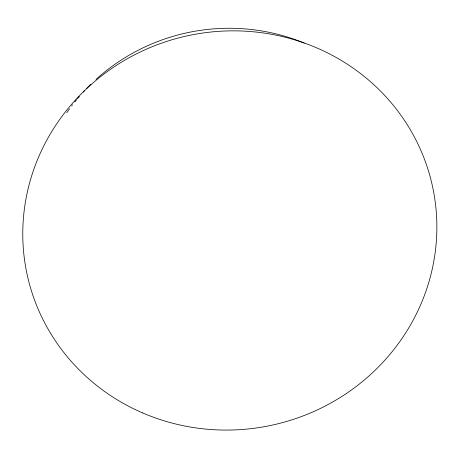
<?xml version="1.0" encoding="UTF-8"?>
<svg xmlns="http://www.w3.org/2000/svg" width="459" height="459" viewBox="0 0 459 459"><rect width="100%" height="100%" fill="white"/><g stroke="black" fill="none" stroke-linecap="round" stroke-linejoin="round"><path stroke-width="0.69" d="M66.71 112.811A192.872 186.291 -12.5 0 1 69.579 108.766M71.702 105.903A192.872 186.291 -12.5 0 1 72.568 104.767M74.777 101.95A192.872 186.291 -12.5 0 1 76.59 99.718M77.514 98.605A192.872 186.291 -12.5 0 1 79.378 96.407M83.222 92.087A192.872 186.291 -12.5 0 1 84.703 90.498M86.699 88.398A192.872 186.291 -12.5 0 1 90.784 84.295M96.046 79.35A192.872 186.291 -12.5 0 1 304.3 43.14M142.617 412.916A207.428 199.223 -12.5 0 0 436.05 209.356A207.428 199.223 -12.5 0 0 110.785 69.114A207.428 199.223 -12.5 0 0 142.617 412.916"/></g></svg>
